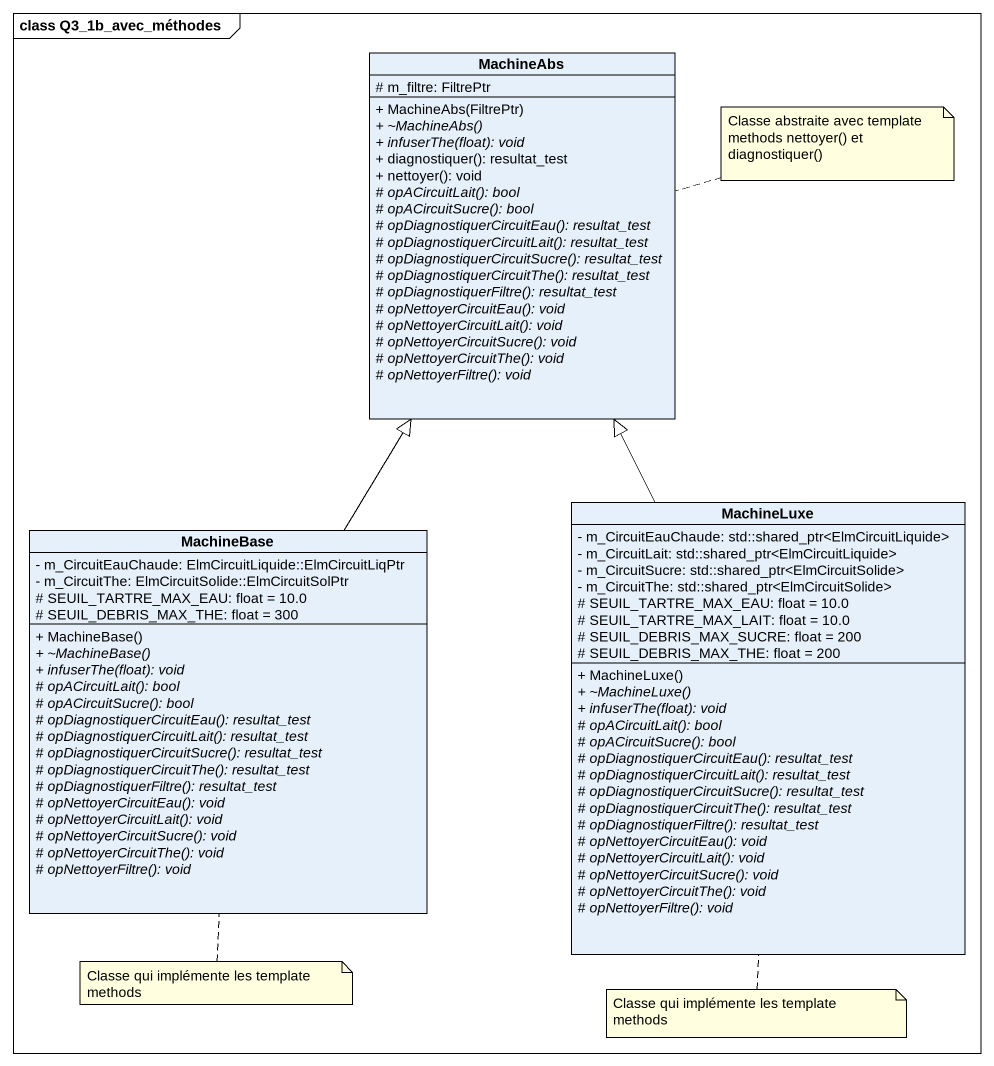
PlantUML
@startuml
mainframe class Q3_1b_avec_méthodes
hide circle
hide empty members
skinparam classAttributeIconSize 0
class MachineAbs {
  # m_filtre: FiltrePtr
  + MachineAbs(FiltrePtr)
  {abstract} + ~MachineAbs()
  {abstract} + infuserThe(float): void
  + diagnostiquer(): resultat_test
  + nettoyer(): void
  {abstract} # opACircuitLait(): bool
  {abstract} # opACircuitSucre(): bool
  {abstract} # opDiagnostiquerCircuitEau(): resultat_test
  {abstract} # opDiagnostiquerCircuitLait(): resultat_test
  {abstract} # opDiagnostiquerCircuitSucre(): resultat_test
  {abstract} # opDiagnostiquerCircuitThe(): resultat_test
  {abstract} # opDiagnostiquerFiltre(): resultat_test
  {abstract} # opNettoyerCircuitEau(): void
  {abstract} # opNettoyerCircuitLait(): void
  {abstract} # opNettoyerCircuitSucre(): void
  {abstract} # opNettoyerCircuitThe(): void
  {abstract} # opNettoyerFiltre(): void
}
class MachineBase {
  - m_CircuitEauChaude: ElmCircuitLiquide::ElmCircuitLiqPtr
  - m_CircuitThe: ElmCircuitSolide::ElmCircuitSolPtr
  # SEUIL_TARTRE_MAX_EAU: float = 10.0
  # SEUIL_DEBRIS_MAX_THE: float = 300
  + MachineBase()
  {abstract} + ~MachineBase()
  {abstract} + infuserThe(float): void
  {abstract} # opACircuitLait(): bool
  {abstract} # opACircuitSucre(): bool
  {abstract} # opDiagnostiquerCircuitEau(): resultat_test
  {abstract} # opDiagnostiquerCircuitLait(): resultat_test
  {abstract} # opDiagnostiquerCircuitSucre(): resultat_test
  {abstract} # opDiagnostiquerCircuitThe(): resultat_test
  {abstract} # opDiagnostiquerFiltre(): resultat_test
  {abstract} # opNettoyerCircuitEau(): void
  {abstract} # opNettoyerCircuitLait(): void
  {abstract} # opNettoyerCircuitSucre(): void
  {abstract} # opNettoyerCircuitThe(): void
  {abstract} # opNettoyerFiltre(): void
}
class MachineLuxe {
  - m_CircuitEauChaude: std::shared_ptr<ElmCircuitLiquide>
  - m_CircuitLait: std::shared_ptr<ElmCircuitLiquide>
  - m_CircuitSucre: std::shared_ptr<ElmCircuitSolide>
  - m_CircuitThe: std::shared_ptr<ElmCircuitSolide>
  # SEUIL_TARTRE_MAX_EAU: float = 10.0
  # SEUIL_TARTRE_MAX_LAIT: float = 10.0
  # SEUIL_DEBRIS_MAX_SUCRE: float = 200
  # SEUIL_DEBRIS_MAX_THE: float = 200
  + MachineLuxe()
  {abstract} + ~MachineLuxe()
  {abstract} + infuserThe(float): void
  {abstract} # opACircuitLait(): bool
  {abstract} # opACircuitSucre(): bool
  {abstract} # opDiagnostiquerCircuitEau(): resultat_test
  {abstract} # opDiagnostiquerCircuitLait(): resultat_test
  {abstract} # opDiagnostiquerCircuitSucre(): resultat_test
  {abstract} # opDiagnostiquerCircuitThe(): resultat_test
  {abstract} # opDiagnostiquerFiltre(): resultat_test
  {abstract} # opNettoyerCircuitEau(): void
  {abstract} # opNettoyerCircuitLait(): void
  {abstract} # opNettoyerCircuitSucre(): void
  {abstract} # opNettoyerCircuitThe(): void
  {abstract} # opNettoyerFiltre(): void
}
MachineBase -up-|> MachineAbs
MachineLuxe -up-|> MachineAbs
note right of MachineAbs : Classe abstraite avec template methods nettoyer() et diagnostiquer()
note bottom of MachineBase : Classe qui implémente les template methods
note bottom of MachineLuxe : Classe qui implémente les template methods
@enduml
